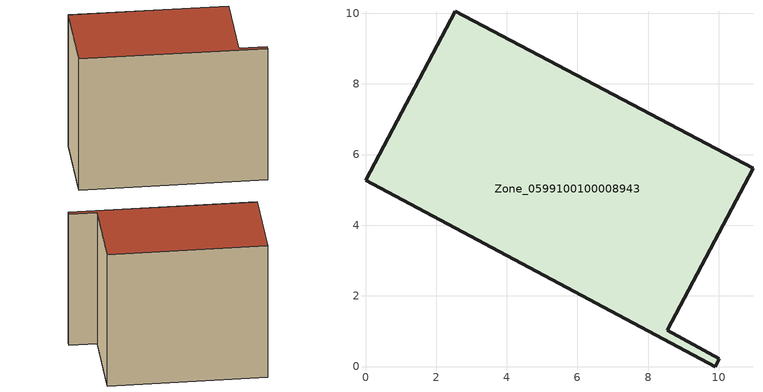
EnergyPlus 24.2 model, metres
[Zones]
Zone_0599100100008943
 floor ground (C_G): 0,5.27 2.54,10.05 10.97,5.61 8.54,1.02 10.02,0.22 9.9,0 z0
 wall outside (C_F): 10.02,0.22 8.54,1.02 10.97,5.61 2.54,10.05 0,5.27 9.9,0 10.02,0.22 z0:8.82
 roof outside (C_R): 0,5.27 9.9,0 10.02,0.22 8.54,1.02 10.97,5.61 2.54,10.05 z8.82
[BUILDING]
Pand.0599100100008943: North Axis=0; Terrain=City; Loads Convergence Tolerance Value=0.04; Temperature Convergence Tolerance Value=0.4; Solar Distribution=FullExterior; Maximum Number of Warmup Days=25; Minimum Number of Warmup Days=1
[Site:Location]
Rotterdam.The.Hague.AP_ZH_NLD Design_Conditions: Latitude=51.96; Longitude=4.45; Time Zone=1; Elevation=-4.5
[SITE:GROUNDTEMPERATURE:BUILDINGSURFACE]
18, 18, 18, 18, 18, 18, 18, 18, 18, 18, 18, 18
[MATERIAL] Thermal Absorptance=0.9; Solar Absorptance=0.7; Visible Absorptance=0.7
Name | Roughness | Thickness | Conductivity | Density | Specific Heat
G.TI.2006-2014 | MediumSmooth | 0.15 | 0.06 | 540 | 1210
F.TI.2006-2014 | Rough | 0.3 | 0.12 | 1920 | 840
R.TI.2006-2014 | MediumRough | 0.2 | 0.08 | 1500 | 1000
[CONSTRUCTION]
C_G: G.TI.2006-2014
C_F: F.TI.2006-2014
C_R: R.TI.2006-2014
[ZONE]
Zone_0599100100008943: Type=1; Multiplier=1; Ceiling Height=Autocalculate; Volume=Autocalculate; Floor Area=autocalculate; Part of Total Floor Area=Yes
[ZONEINFILTRATION:DESIGNFLOWRATE]
Infil_Zone_0599100100008943: Zone or ZoneList or Space or SpaceList=Zone_0599100100008943; Schedule=AlwaysOn; Design Flow Rate Calculation Method=Flow/Area; Flow Rate per Floor Area=0.0015; Constant Term Coefficient=1; Temperature Term Coefficient=0; Velocity Term Coefficient=0; Velocity Squared Term Coefficient=0
[HVACTEMPLATE:ZONE:IDEALLOADSAIRSYSTEM]
Zone_0599100100008943: Maximum Heating Supply Air Temperature=50; Minimum Cooling Supply Air Temperature=13; Maximum Heating Supply Air Humidity Ratio=0.0156; Minimum Cooling Supply Air Humidity Ratio=0.0077; Heating Limit=NoLimit; Cooling Limit=NoLimit; Dehumidification Control Type=ConstantSensibleHeatRatio; Cooling Sensible Heat Ratio=0.7; Dehumidification Setpoint=60; Humidification Control Type=None; Humidification Setpoint=30; Outdoor Air Method=None; Outdoor Air Flow Rate per Person=0.00944; Outdoor Air Flow Rate per Zone Floor Area=0; Outdoor Air Flow Rate per Zone=0; Demand Controlled Ventilation Type=None; Outdoor Air Economizer Type=NoEconomizer; Heat Recovery Type=None; Sensible Heat Recovery Effectiveness=0.7; Latent Heat Recovery Effectiveness=0.65
[ZONECONTROL:THERMOSTAT]
ThermostatControl_Zone_0599100100008943: Zone or ZoneList=Zone_0599100100008943; Control Type Schedule=DualSetpointControlType; Control 1=Thermostat_Zone_0599100100008943; Temperature Difference Between Cutout And Setpoint=0
[THERMOSTATSETPOINT:DUALSETPOINT]
Thermostat_Zone_0599100100008943: Heating Setpoint Temperature Schedule=HeatingSetpoint_Zone_0599100100008943; Cooling Setpoint Temperature Schedule=CoolingSetpoint_Zone_0599100100008943
[SCHEDULE:COMPACT]
HeatingSetpoint_Zone_0599100100008943: Through: 12/31, For: AllDays, Until: 24:00, 21
CoolingSetpoint_Zone_0599100100008943: Through: 12/31, For: AllDays, Until: 24:00, 24
DualSetpointControlType: Through: 12/31, For: AllDays, Until: 24:00, 4
AlwaysOn: Through: 12/31, For: AllDays, Until: 24:00, 1
